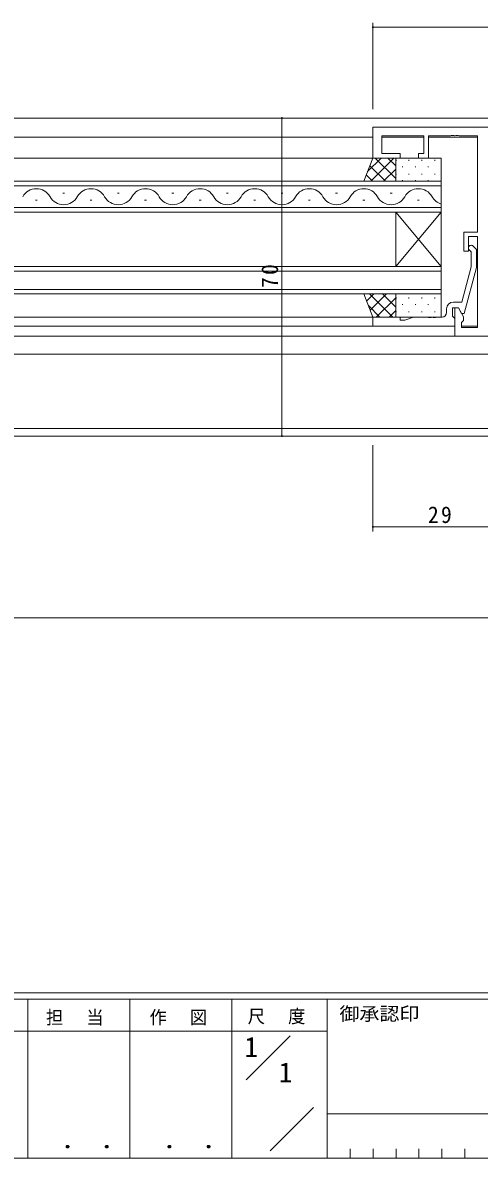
# Model space of a CAD drawing. Units: millimetres on the paper. Extents: x -420 to 373, y -297 to 267.
# Drawn here: x 118.7 to 219.1, y -297 to -47 of the extents above; entities that cross this region are included whole.
import ezdxf
from ezdxf.enums import TextEntityAlignment as Align

# ---------------------------------------------------------------- set-up
doc = ezdxf.new("R2010")
doc.units = ezdxf.units.MM
for name, color, linetype, lineweight in [('0-1_YKK_ZWAK', 7, 'Continuous', 9), ('0-3_YKK_12', 2, 'Continuous', 9), ('0-4_YKK_D', 6, 'Continuous', 9), ('0-6_YKK_13', 4, 'Continuous', 9), ('0-7_YKK_11', 7, 'Continuous', 9)]:
    doc.layers.add(name, color=color, linetype=linetype, lineweight=lineweight)
doc.layers.add('0-2_USER1', color=3, linetype='Continuous')
doc.styles.add('ＭＳ ゴシック', font='')
doc.styles.get('ＭＳ ゴシック').set_extended_font_data('MS Gothic')

msp = doc.modelspace()

# ---------------------------------------------------------------- linework, layer by layer
at = {"layer": '0-1_YKK_ZWAK'}
for p, q in [((352.3, -260.6), (-417.7, -260.6)), ((314.5, -262), (-417.7, -262)), ((119.9, -262), (119.9, -297)), ((142.3, -262), (142.3, -297)), ((164.7, -262), (164.7, -297)), ((185.7, -262), (185.7, -297)), ((165.684, -268.999), (97.5, -268.999)), ((165.684, -268.999), (185.7, -268.999)), ((167.87, -279.736), (177.564, -270.043)), ((173.172, -295.345), (182.696, -285.821)), ((185.7, -287.2), (286.5, -287.2)), ((190.74, -294.9), (190.74, -297)), ((195.78, -294.9), (195.78, -297)), ((200.82, -294.9), (200.82, -297)), ((205.86, -294.9), (205.86, -297)), ((210.9, -294.9), (210.9, -297)), ((215.94, -294.9), (215.94, -297)), ((-417.7, -297), (314.5, -297))]:
    msp.add_line(p, q, dxfattribs=at)
at = {"layer": '0-3_YKK_12'}
for p, q in [((-45.556, -68.002), (255.044, -68.002)), ((13.744, -72.203), (195.744, -72.202)), ((197.675, -72.202), (206.942, -72.202)), ((207.945, -72.202), (218.742, -72.202)), ((196.244, -76.803), (13.244, -76.802)), ((-1.256, -81.902), (210.744, -81.903)), ((210.744, -81.903), (210.744, -88.703)), ((210.744, -82.903), (-1.256, -82.902)), ((127.544, -84.542), (127.944, -84.542)), ((139.544, -84.543), (139.944, -84.543)), ((151.544, -84.543), (151.944, -84.543)), ((163.544, -84.543), (163.944, -84.543)), ((175.544, -84.543), (175.944, -84.543)), ((187.544, -84.543), (187.944, -84.543)), ((199.544, -84.543), (199.944, -84.543)), ((121.544, -86.062), (121.944, -86.062)), ((133.544, -86.063), (133.944, -86.063)), ((145.544, -86.063), (145.944, -86.063)), ((157.544, -86.063), (157.944, -86.063)), ((169.544, -86.063), (169.944, -86.063)), ((181.544, -86.063), (181.944, -86.063)), ((193.544, -86.063), (193.944, -86.063)), ((205.544, -86.063), (205.944, -86.063)), ((-1.256, -87.702), (210.744, -87.703)), ((210.744, -88.703), (-1.256, -88.702)), ((210.744, -100.703), (200.744, -88.703)), ((210.744, -88.703), (200.744, -100.703)), ((200.744, -88.703), (200.744, -100.703)), ((210.744, -88.703), (210.744, -100.703)), ((-1.256, -100.702), (210.744, -100.703)), ((210.744, -101.703), (-1.256, -101.702)), ((210.744, -100.703), (210.744, -106.703)), ((-1.256, -105.702), (210.744, -105.703)), ((210.744, -106.703), (-1.256, -106.702)), ((13.244, -111.802), (196.244, -111.802)), ((-4.256, -113.802), (213.744, -113.802)), ((215.245, -113.802), (218.742, -113.802)), ((-4.556, -116.003), (214.044, -116.002)), ((-15.556, -120.002), (225.044, -120.002)), ((-45.256, -136.372), (254.744, -136.372)), ((-45.556, -138.002), (255.044, -138.002))]:
    msp.add_line(p, q, dxfattribs=at)
for centre, start, end in [((121.744, -86.979), 29.20235, 150.79726), ((133.744, -86.979), 29.20235, 150.79726), ((145.744, -86.979), 29.20235, 150.79726), ((157.744, -86.979), 29.20235, 150.79726), ((169.744, -86.979), 29.20235, 150.79726), ((181.744, -86.98), 29.20235, 150.79726), ((193.744, -86.98), 29.20235, 150.79726), ((205.744, -86.98), 29.20235, 150.79726), ((127.744, -83.626), 209.20235, 330.79726), ((139.744, -83.626), 209.20235, 330.79726), ((151.744, -83.626), 209.20235, 330.79726), ((163.744, -83.626), 209.20235, 330.79726), ((175.744, -83.626), 209.20235, 330.79726), ((187.744, -83.626), 209.20235, 330.79726), ((199.744, -83.626), 209.20235, 330.79726), ((211.744, -83.626), 209.20235, 253.08395)]:
    msp.add_arc(centre, 3.437, start, end, dxfattribs=at)
at = {"layer": '0-4_YKK_D'}
for p, q in [((195.744, -66.002), (195.744, -47.002)), ((247.744, -48.002), (195.744, -48.002)), ((175.744, -68.002), (175.744, -138.002)), ((195.744, -140.002), (195.744, -159.002)), ((224.744, -158.002), (195.744, -158.002)), ((247.744, -178.002), (-38.256, -178.002))]:
    msp.add_line(p, q, dxfattribs=at)
for centre, start, end in [((195.744, -48.002), 0, 180), ((195.744, -48.002), 180, 0), ((175.744, -68.002), 90, 270), ((175.744, -68.002), 270, 90), ((175.744, -138.002), 90, 270), ((175.744, -138.002), 270, 90), ((195.744, -158.002), 0, 180), ((195.744, -158.002), 180, 0)]:
    msp.add_arc(centre, 0.106, start, end, dxfattribs=at)
at = {"layer": '0-6_YKK_13'}
for p, q in [((197.547, -76.803), (194.58, -79.769)), ((200.375, -76.803), (195.275, -81.903)), ((200.744, -81.323), (196.224, -76.803)), ((200.744, -78.494), (199.052, -76.803)), ((200.834, -77.223), (200.834, -77.423)), ((203.664, -77.223), (203.664, -77.423)), ((206.494, -77.223), (206.494, -77.423)), ((209.324, -77.223), (209.324, -77.423)), ((198.495, -81.903), (195.082, -78.49)), ((200.744, -79.263), (198.104, -81.903)), ((202.249, -78.638), (202.249, -78.838)), ((205.079, -78.638), (205.079, -78.838)), ((207.909, -78.638), (207.909, -78.838)), ((210.739, -78.638), (210.739, -78.838)), ((195.667, -81.903), (194.285, -80.521)), ((200.834, -80.253), (200.834, -80.453)), ((202.249, -81.668), (202.249, -81.868)), ((203.664, -80.253), (203.664, -80.453)), ((205.079, -81.668), (205.079, -81.868)), ((206.494, -80.253), (206.494, -80.453)), ((207.909, -81.668), (207.909, -81.868)), ((209.324, -80.253), (209.324, -80.453)), ((210.739, -81.668), (210.739, -81.868)), ((195.931, -106.703), (194.36, -108.274)), ((200.111, -111.803), (195.011, -106.703)), ((198.76, -106.703), (195.157, -110.306)), ((200.744, -109.607), (197.839, -106.703)), ((200.744, -106.779), (200.668, -106.703)), ((197.282, -111.803), (194.751, -109.271)), ((200.744, -107.547), (196.488, -111.803)), ((200.834, -107.523), (200.834, -107.723)), ((202.249, -108.938), (202.249, -109.138)), ((203.664, -107.523), (203.664, -107.723)), ((205.079, -108.938), (205.079, -109.138)), ((206.494, -107.523), (206.494, -107.723)), ((207.909, -108.938), (207.909, -109.138)), ((209.324, -107.523), (209.324, -107.723)), ((210.739, -108.938), (210.739, -109.138)), ((200.744, -110.376), (199.317, -111.803)), ((200.834, -110.553), (200.834, -110.753)), ((203.664, -110.553), (203.664, -110.753)), ((206.494, -110.553), (206.494, -110.753)), ((209.324, -110.553), (209.324, -110.753))]:
    msp.add_line(p, q, dxfattribs=at)
for points in [[(200.744, -81.903), (193.744, -81.903), (195.744, -76.803), (200.744, -76.803)], [(200.744, -76.803), (200.744, -81.903), (210.744, -81.903), (210.744, -76.803)], [(200.744, -106.703), (193.744, -106.703), (195.744, -111.803), (200.744, -111.803)], [(200.744, -111.803), (200.744, -106.703), (210.744, -106.703), (210.744, -111.803)]]:
    msp.add_lwpolyline(points, close=True, dxfattribs=at)
at = {"layer": '0-7_YKK_11'}
msp.add_line((211.944, -110.802), (211.944, -110.002), dxfattribs=at)
for points in [[(247.744, -70.002), (195.744, -70.002), (195.744, -76.802), (201.744, -76.802), (201.744, -75.802), (197.674, -75.802), (197.674, -71.932), (206.944, -71.932), (206.944, -75.802), (205.744, -75.802), (205.744, -76.802), (207.944, -76.802), (207.944, -71.932), (212.786, -71.932), (212.969, -71.812), (213.519, -71.812), (213.702, -71.932), (213.786, -71.932), (213.969, -71.812), (214.519, -71.812), (214.702, -71.932), (218.744, -71.932), (218.744, -93.102), (215.744, -93.102), (215.744, -97.302), (216.744, -97.302), (216.744, -94.102), (218.744, -94.102), (218.744, -114.072), (215.244, -114.072), (215.244, -113.002), (215.674, -112.572), (215.674, -111.759), (214.544, -109.802), (213.744, -109.802), (213.744, -116.002), (230.744, -116.002)], [(217.768, -96.178), (218.544, -96.954), (218.544, -100.899), (215.837, -111.002), (215.237, -111.002), (214.544, -109.802), (213.244, -109.802), (213.244, -111.602), (213.444, -111.802), (213.744, -112.102), (213.744, -113.802)], [(213.444, -108.502), (215.264, -108.502), (217.344, -100.741), (217.344, -97.451), (216.919, -97.026)], [(213.744, -113.802), (195.744, -113.802), (195.744, -111.802), (201.744, -111.802), (201.744, -112.502), (202.744, -112.502), (204.667, -111.802), (207.785, -111.802), (207.969, -111.922), (208.519, -111.922), (208.702, -111.802), (208.785, -111.802), (208.969, -111.922), (209.519, -111.922), (209.702, -111.802), (210.944, -111.802)]]:
    msp.add_lwpolyline(points, dxfattribs=at)
for centre, radius, start, end in [((217.344, -96.602), 0.6, 44.99998, 225), ((213.444, -110.002), 1.5, 90, 179.99998), ((210.944, -110.802), 1, 270, 359.99998)]:
    msp.add_arc(centre, radius, start, end, dxfattribs=at)

# ---------------------------------------------------------------- texts
at = {"layer": '0-1_YKK_ZWAK', "style": 'ＭＳ ゴシック', "width": 1.1}
msp.add_text('御承認印', height=2.933, dxfattribs=at).set_placement((188.367, -267.533), align=Align.BOTTOM_LEFT)
at = {"layer": '0-1_YKK_ZWAK', "color": 3, "style": 'ＭＳ ゴシック', "width": 1.15}
for p in [(124.355, -295.946), (146.755, -295.946)]:
    msp.add_text(' ． ．', height=3.666, dxfattribs=at).set_placement(p, align=Align.BOTTOM_LEFT)
at = {"layer": '0-1_YKK_ZWAK', "char_height": 2.933, "attachment_point": 7, "style": 'ＭＳ ゴシック'}
for s, insert in [('\\T1.17;\\W0.95;担\\~\\~当', (123.855, -267.78)), ('\\T1.17;\\W0.95;作\\~\\~図', (146.62, -267.762)), ('\\T1.17;\\W0.95;尺\\~\\~度', (168.212, -267.537))]:
    msp.add_mtext(s, dxfattribs=dict(at, insert=insert))
at = {"layer": '0-2_USER1', "style": 'ＭＳ ゴシック'}
for p in [(167.5, -275.999), (175.033, -281.599)]:
    msp.add_text('1', height=4.399, dxfattribs=at).set_placement(p, align=Align.BOTTOM_LEFT)
at = {"layer": '0-4_YKK_D', "color": 3, "insert": (174.944, -105.402), "char_height": 3.666, "attachment_point": 7, "rotation": 90, "style": 'ＭＳ ゴシック'}
msp.add_mtext('\\T1.21;\\W0.95;70', dxfattribs=at)
at = {"layer": '0-4_YKK_D', "color": 3, "insert": (207.844, -157.202), "char_height": 3.666, "attachment_point": 7, "style": 'ＭＳ ゴシック'}
msp.add_mtext('\\T1.21;\\W0.95;29', dxfattribs=at)

doc.saveas('drawing.dxf')
